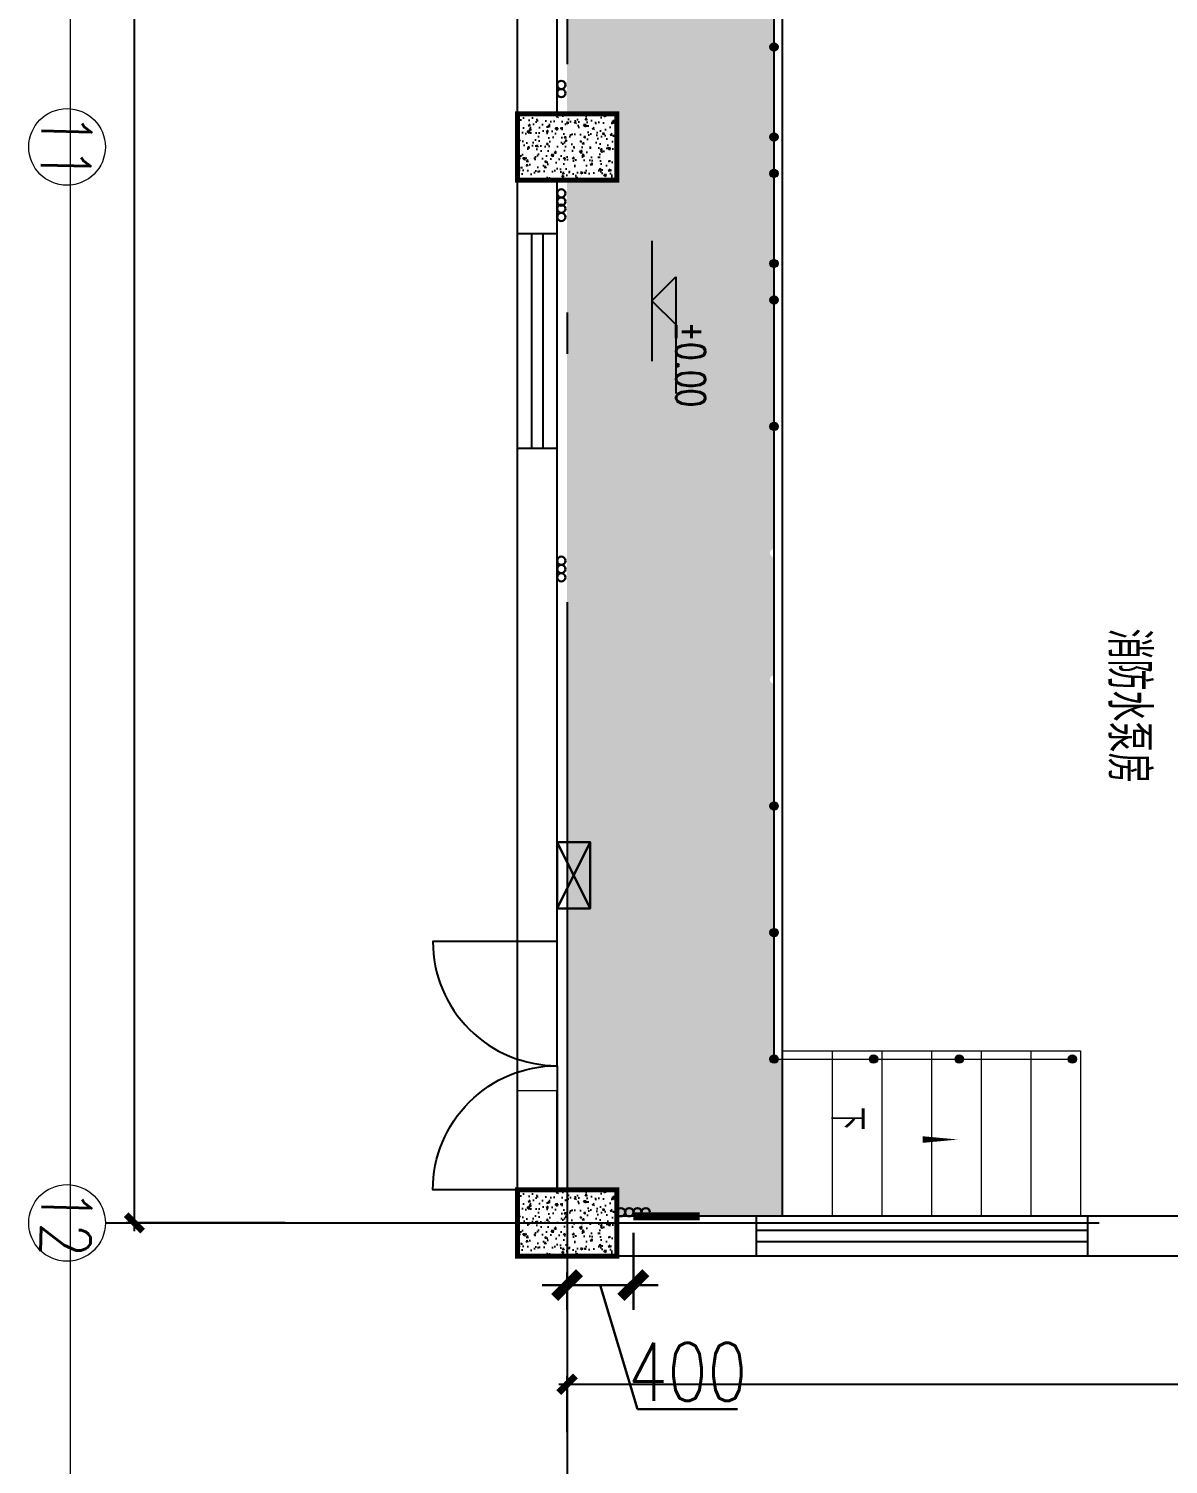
# Model space of a CAD drawing. Header units: millimetres. Extents: x -437359 to 106527, y -82378 to 117612.
# Drawn here: x -274407 to -267528, y 10440 to 19112 of the extents above; entities that cross this region are included whole.
import ezdxf
from ezdxf.enums import TextEntityAlignment as Align

# ---------------------------------------------------------------- set-up
doc = ezdxf.new("R2010")
doc.units = ezdxf.units.MM
doc.linetypes.add('ACAD_ISO10W100', pattern=[18.5, 12, -3, 0.5, -3])
doc.layers.get('0').update_dxf_attribs({"color": 8})
doc.layers.get('Defpoints').update_dxf_attribs({"color": 8})
for name, color, linetype in [('01', 8, 'Continuous'), ('n道路竖向', 8, 'Continuous'), ('Z-编号', 8, 'Continuous'), ('墙', 8, 'Continuous'), ('管道标注', 8, 'Continuous')]:
    doc.layers.add(name, color=color, linetype=linetype)
for name, color, linetype, lineweight in [('road_mr', 8, 'Continuous', 0), ('中心线', 8, 'ACAD_ISO10W100', 5), ('电缆通道', 8, 'Continuous', 30)]:
    doc.layers.add(name, color=color, linetype=linetype, lineweight=lineweight)
doc.styles.add('HZ', font='geditxt.shx', dxfattribs={"width": 0.8, "bigfont": 'hzfs_1.shx'})
doc.styles.add('ROMANT', font='geditxt.shx', dxfattribs={"width": 0.75, "height": 300, "bigfont": 'hzfs_1.shx'})
doc.styles.add('WS', font='geditxt.shx', dxfattribs={"width": 0.75, "bigfont": 'hzfs_1.shx'})
doc.dimstyles.new('ISO-50', dxfattribs={"dimscale": 50, "dimtxt": 3.5, "dimasz": 2, "dimexe": 1, "dimexo": 1, "dimgap": 0.5, "dimtad": 1, "dimdec": 0, "dimtxsty": 'HZ', "dimblk": 'ARCHTICK', "dimcen": 2.5, "dimdle": 1, "dimclrd": 256, "dimclre": 256, "dimadec": 0, "dimazin": 0, "dimtfac": 1, "dimtdec": 0, "dimtmove": 1, "dimatfit": 3, "dimldrblk": 'ARCHTICK', "dimfxl": 0, "dimarcsym": 0})
doc.dimstyles.new('yk1.50', dxfattribs={"dimtxt": 350, "dimasz": 150, "dimexe": 150, "dimexo": 100, "dimgap": 50, "dimtad": 1, "dimdec": 0, "dimdsep": 46, "dimtxsty": 'HZ', "dimblk": 'ARCHTICK', "dimcen": 2.5, "dimdle": 150, "dimclrd": 256, "dimclre": 256, "dimclrt": 256, "dimadec": 0, "dimazin": 0, "dimtfac": 1, "dimtdec": 0, "dimtmove": 1, "dimatfit": 3, "dimfxl": 0, "dimlwd": -1, "dimlwe": -1, "dimarcsym": 0})

# ---------------------------------------------------------------- blocks, each defined once
blk = doc.blocks.new('_ArchTick')
at = {"color": 0, "linetype": 'ByBlock', "const_width": 0.4}
blk.add_lwpolyline([(-0.5, -0.5), (0.5, 0.5)], dxfattribs=at)
blk = doc.blocks.new('*D103')
at = {"layer": 'Defpoints', "color": 0, "transparency": 16777216}
for p in [(-270757.3, 11937.8), (-271157.3, 11697.8), (-271157.3, 11522.9)]:
    blk.add_point(p, dxfattribs=at)
at = {"layer": '电缆通道', "transparency": 16777216}
for p, q in [((-270757.3, 11837.8), (-270757.3, 11372.9)), ((-271157.3, 11597.8), (-271157.3, 11372.9)), ((-270607.3, 11522.9), (-271307.3, 11522.9)), ((-270957.3, 11522.9), (-270732.3, 10772.9)), ((-270732.3, 10772.9), (-270128.3, 10772.9))]:
    blk.add_line(p, q, dxfattribs=at)
at = {"layer": '电缆通道', "transparency": 16777216, "xscale": 150, "yscale": 150, "zscale": 150, "rotation": 180}
blk.add_blockref('_ArchTick', (-271157.3, 11522.9), dxfattribs=at)
at = {"layer": '电缆通道', "transparency": 16777216, "xscale": 150, "yscale": 150, "zscale": 150}
blk.add_blockref('_ArchTick', (-270757.3, 11522.9), dxfattribs=at)
at = {"layer": '电缆通道', "transparency": 16777216, "insert": (-270430.3, 10997.9), "char_height": 350, "attachment_point": 5, "style": 'HZ'}
blk.add_mtext('400', dxfattribs=at)
blk = doc.blocks.new('*D107')
at = {"layer": 'Defpoints', "color": 0, "transparency": 16777216}
for p in [(-262157.3, 10923.4), (-271157.3, 10584), (-262157.3, 10584)]:
    blk.add_point(p, dxfattribs=at)
at = {"layer": '管道标注', "lineweight": -2, "transparency": 16777216}
for p, q in [((-271157.3, 10634), (-271157.3, 10973.4)), ((-262157.3, 10634), (-262157.3, 10973.4)), ((-271207.3, 10923.4), (-262107.3, 10923.4))]:
    blk.add_line(p, q, dxfattribs=at)
at = {"layer": '管道标注', "lineweight": -2, "transparency": 16777216, "xscale": 100, "yscale": 100, "zscale": 100, "rotation": 180}
blk.add_blockref('_ArchTick', (-271157.3, 10923.4), dxfattribs=at)
at = {"layer": '管道标注', "lineweight": -2, "transparency": 16777216, "xscale": 100, "yscale": 100, "zscale": 100}
blk.add_blockref('_ArchTick', (-262157.3, 10923.4), dxfattribs=at)
at = {"layer": '管道标注', "color": 0, "transparency": 16777216, "insert": (-266657.3, 11035.9), "char_height": 175, "attachment_point": 5, "style": 'HZ'}
blk.add_mtext('9000', dxfattribs=at)
blk = doc.blocks.new('*D108')
at = {"layer": 'Defpoints', "color": 0, "transparency": 16777216}
for p in [(-273769.3, 48397.8), (-272859.8, 48397.8), (-272809.8, 11897.8)]:
    blk.add_point(p, dxfattribs=at)
at = {"layer": '管道标注', "lineweight": -2, "transparency": 16777216}
for p, q in [((-272909.8, 48397.8), (-273819.3, 48397.8)), ((-273769.3, 11847.8), (-273769.3, 48447.8)), ((-272859.8, 11897.8), (-273819.3, 11897.8))]:
    blk.add_line(p, q, dxfattribs=at)
at = {"layer": '管道标注', "lineweight": -2, "transparency": 16777216, "xscale": 100, "yscale": 100, "zscale": 100}
for p, rotation in [((-273769.3, 48397.8), 90), ((-273769.3, 11897.8), 270)]:
    blk.add_blockref('_ArchTick', p, dxfattribs=dict(at, rotation=rotation))
at = {"layer": '管道标注', "color": 0, "transparency": 16777216, "insert": (-273881.8, 30147.8), "char_height": 175, "attachment_point": 5, "rotation": 90, "style": 'HZ'}
blk.add_mtext('36500', dxfattribs=at)

msp = doc.modelspace()

# ---------------------------------------------------------------- hatches: boundary and pattern name
at = {"lineweight": 9}
h = msp.add_hatch(color=2, dxfattribs=at)
edge = h.paths.add_edge_path()
edge.add_arc((-269908.1, 19001.9), 25.1, 0, 360)
h = msp.add_hatch(color=2, dxfattribs=at)
edge = h.paths.add_edge_path()
edge.add_arc((-269908, 18458), 25.1, 0, 360)
h = msp.add_hatch(color=2, dxfattribs=at)
edge = h.paths.add_edge_path()
edge.add_arc((-269908, 18237.6), 25.1, 0, 360)
h = msp.add_hatch(color=2, dxfattribs=at)
edge = h.paths.add_edge_path()
edge.add_arc((-269908.1, 17693.7), 25.1, 0, 360)
h = msp.add_hatch(color=2, dxfattribs=at)
edge = h.paths.add_edge_path()
edge.add_arc((-269907.9, 17473.3), 25.1, 0, 360)
h = msp.add_hatch(color=2, dxfattribs=at)
edge = h.paths.add_edge_path()
edge.add_arc((-269907.8, 16709.1), 25.1, 0, 360)
h = msp.add_hatch(color=2, dxfattribs=at)
edge = h.paths.add_edge_path()
edge.add_arc((-269907.5, 14416.3), 25.1, 0, 360)
h = msp.add_hatch(color=2, dxfattribs=at)
edge = h.paths.add_edge_path()
edge.add_arc((-269907.4, 13652), 25.1, 0, 360)
h = msp.add_hatch(color=2, dxfattribs=at)
edge = h.paths.add_edge_path()
edge.add_arc((-269907.4, 12887.8), 25.1, 0, 360)
h = msp.add_hatch(color=2, dxfattribs=at)
edge = h.paths.add_edge_path()
edge.add_arc((-269307.4, 12887.8), 25.1, 0, 360)
h = msp.add_hatch(color=2, dxfattribs=at)
edge = h.paths.add_edge_path()
edge.add_arc((-269307.4, 12887.8), 25.1, 0, 360)
h = msp.add_hatch(color=2, dxfattribs=at)
edge = h.paths.add_edge_path()
edge.add_arc((-268790.3, 12887.8), 25.1, 0, 360)
h = msp.add_hatch(color=2, dxfattribs=at)
edge = h.paths.add_edge_path()
edge.add_arc((-268107.4, 12887.8), 25.1, 0, 360)
at = {"layer": '墙'}
h = msp.add_hatch(dxfattribs=at)
h.set_pattern_fill('CROSS', color=256, scale=400, angle=90, style=0)
h.set_pattern_definition([(90, (-234807.78, -6279.23), (-100, 100), [50, -150]), (180, (-234782.78, -6254.23), (-100, -100), [50, -150])])
h.paths.add_polyline_path([(-269907.3, 12912.8), (-269907.3, 13627, -1.003905), (-269907.3, 13677.1), (-269907.3, 14391.2, -1.007826), (-269907.3, 14441.4), (-269907.3, 15155.5, -1.011762), (-269907.3, 15205.6), (-269907.3, 15919.8, -0.45401), (-269932.6, 15947.8), (-271157.3, 15947.8), (-271157.3, 12097.8), (-270857.3, 12097.8), (-270857.3, 11937.8), (-269857.3, 11937.8), (-269857.3, 12887.8), (-269882.3, 12887.8, -0.414214), (-269907.4, 12862.7, -1.001951)])
h.paths.add_polyline_path([(-269907.3, 16097.8), (-269907.3, 16247.8), (-271157.3, 16247.8), (-271157.3, 16097.8)])
h.paths.add_polyline_path([(-271157.3, 16097.8), (-271157.3, 15947.8), (-269932.6, 15947.8, -0.384427), (-269907.3, 15969.9), (-269907.3, 16097.8)])
h.paths.add_polyline_path([(-269907.3, 16247.8), (-269907.3, 16684, -1.019682), (-269907.3, 16734.1), (-269907.3, 17448.3, -1.023666), (-269907.3, 17498.4), (-269907.3, 18212.5, -1.027666), (-269907.3, 18262.6), (-269907.3, 18397.8), (-270857.3, 18397.8), (-270857.3, 18197.8), (-271157.3, 18197.8), (-271157.3, 16247.8)])
h.paths.add_polyline_path([(-270504.5, 16979.5), (-270504.5, 17268.6), (-270360, 17124.1)], flags=0)
h.paths.add_polyline_path([(-270360, 17124.1), (-270504.5, 17268.6), (-270504.5, 16979.5)], flags=16)
h.paths.add_polyline_path([(-269907.3, 18976.8, -1.031683), (-269907.3, 19026.9), (-269907.3, 19741.1, -1.035716), (-269907.3, 19791.2), (-269907.3, 20505.3, -1.039767), (-269907.3, 20555.4), (-269907.3, 21269.6, -1.043834), (-269907.3, 21319.7), (-269907.3, 22033.9, -1.047919), (-269907.3, 22083.9), (-269907.3, 22347.8), (-271157.3, 22347.8), (-271157.3, 18597.8), (-270857.3, 18597.8), (-270857.3, 18397.8), (-269907.3, 18397.8)])
h.paths.add_polyline_path([(-271157.3, 22497.8), (-271157.3, 22347.8), (-269907.3, 22347.8), (-269907.3, 22497.8)])
h.paths.add_polyline_path([(-271157.3, 22647.8), (-271157.3, 22497.8), (-269907.3, 22497.8), (-269907.3, 22647.8)])
h.paths.add_polyline_path([(-269907.3, 22647.8), (-269907.3, 22798.1, -1.052021), (-269907.3, 22848.2), (-269907.3, 23722.7, -1.001951), (-269907.4, 23772.8, -0.414214), (-269882.3, 23747.8), (-269857.3, 23747.8), (-269857.3, 24447.8), (-271157.3, 24447.8), (-271157.3, 22647.8)])
h.paths.add_polyline_path([(-269857.3, 24447.8), (-269857.3, 24647.8), (-271157.3, 24647.8), (-271157.3, 24447.8)])
h.paths.add_polyline_path([(-270371.7, 14336.9), (-270371.7, 15559.9), (-270814.6, 15559.9), (-270814.6, 14336.9)], flags=24)
h.paths.add_polyline_path([(-270489.3, 17240.9), (-270489.3, 17700.2), (-270699.3, 17700.2), (-270699.3, 17240.9)], flags=24)
h = msp.add_hatch(dxfattribs=at)
h.set_pattern_fill('AR-CONC', color=256, scale=15, angle=90, style=0)
h.set_pattern_definition([(140, (-243307.78, -38779.23), (9.41282, 107.58903), [11.25, -123.75]), (85, (-243307.78, -38779.23), (-112.82882, -20.8127), [9, -99]), (190.4514, (-243307, -38770.26), (-103.41593, 86.7764), [9.56103, -105.17132]), (136.1842, (-243337.78, -38779.23), (24.82785, 160.08616), [16.875, -185.625]), (186.6356, (-243335.71, -38765.89), (-146.11768, 140.1994), [14.34154, -157.75695]), (81.1842, (-243337.78, -38779.23), (-146.1178, 140.1993), [13.5, -148.5]), (111, (-243330.28, -38764.23), (60.39283, 89.53606), [11.25, -123.75]), (56, (-243330.28, -38764.23), (-108.7725, 36.4973), [9, -99]), (161.4514, (-243325.25, -38756.77), (-48.37957, 126.0334), [9.56103, -105.17132]), (127.5, (-243307.783, -38779.23), (-49.934078, 1.823978), [0, -97.8, 0, -100.5, 0, -99.375]), (97.5, (-243307.783, -38779.23), (-59.161757, 39.46043), [0, -57.3, 0, -95.55, 0, -37.875]), (57.5, (-243307.783, -38812.68), (3.38323, 80.073365), [0, -37.5, 0, -117, 0, -155.25]), (47.5, (-243307.78, -38827.68), (-15.01575, 87.477925), [0, -48.75, 0, -77.7, 0, -110.25])])
h.paths.add_polyline_path([(-271157.3, 18397.8), (-271157.3, 18197.8), (-270857.3, 18197.8), (-270857.3, 18397.8)])
h.paths.add_polyline_path([(-271457.3, 18397.8), (-271457.3, 18197.8), (-271157.3, 18197.8), (-271157.3, 18397.8)])
h.paths.add_polyline_path([(-271457.3, 18597.8), (-271457.3, 18397.8), (-270857.3, 18397.8), (-270857.3, 18597.8)])
h = msp.add_hatch(dxfattribs=at)
h.set_pattern_fill('AR-CONC', color=256, scale=15, angle=90, style=0)
h.set_pattern_definition([(140, (-243307.78, -45279.23), (9.41282, 107.58903), [11.25, -123.75]), (85, (-243307.78, -45279.23), (-112.82882, -20.8127), [9, -99]), (190.4514, (-243307, -45270.26), (-103.41593, 86.7764), [9.56103, -105.17132]), (136.1842, (-243337.78, -45279.23), (24.82785, 160.08616), [16.875, -185.625]), (186.6356, (-243335.71, -45265.89), (-146.11768, 140.1994), [14.34154, -157.75695]), (81.1842, (-243337.78, -45279.23), (-146.1178, 140.1993), [13.5, -148.5]), (111, (-243330.28, -45264.23), (60.39283, 89.53606), [11.25, -123.75]), (56, (-243330.28, -45264.23), (-108.7725, 36.4973), [9, -99]), (161.4514, (-243325.25, -45256.77), (-48.37957, 126.0334), [9.56103, -105.17132]), (127.5, (-243307.783, -45279.23), (-49.934078, 1.823978), [0, -97.8, 0, -100.5, 0, -99.375]), (97.5, (-243307.783, -45279.23), (-59.161757, 39.46043), [0, -57.3, 0, -95.55, 0, -37.875]), (57.5, (-243307.783, -45312.68), (3.38323, 80.073365), [0, -37.5, 0, -117, 0, -155.25]), (47.5, (-243307.78, -45327.68), (-15.01575, 87.477925), [0, -48.75, 0, -77.7, 0, -110.25])])
h.paths.add_polyline_path([(-271157.3, 11897.8), (-271157.3, 11697.8), (-270857.3, 11697.8), (-270857.3, 11897.8)])
h.paths.add_polyline_path([(-271457.3, 11897.8), (-271457.3, 11697.8), (-271157.3, 11697.8), (-271157.3, 11897.8)])
h.paths.add_polyline_path([(-271457.3, 12097.8), (-271457.3, 11897.8), (-270857.3, 11897.8), (-270857.3, 12097.8)])

# ---------------------------------------------------------------- linework, layer by layer
at = {"lineweight": 9}
for p, q in [((-269857.3, 12937.8), (-268357.3, 12937.8)), ((-269857.3, 12937.8), (-268057.3, 12937.8)), ((-271457.3, 12697.8), (-271217.3, 12697.8))]:
    msp.add_line(p, q, dxfattribs=at)
at = {"color": 2, "lineweight": 9}
msp.add_line((-269907.4, 12887.8), (-268107.4, 12887.8), dxfattribs=at)
at = {"lineweight": 9, "const_width": 30}
for points in [[(-271457.3, 18197.8), (-271457.3, 18597.8), (-270857.3, 18597.8), (-270857.3, 18197.8)], [(-271457.3, 11697.8), (-271457.3, 12097.8), (-270857.3, 12097.8), (-270857.3, 11697.8)]]:
    msp.add_lwpolyline(points, close=True, dxfattribs=at)
for points in [[(-271217.3, 12847.8), (-271217.3, 12847.8), (-271217.3, 13597.8), (-271967.3, 13597.8), (-271967.3, 13597.8, 0.414214)], [(-271217.3, 12847.8), (-271217.3, 12847.8), (-271217.3, 12097.8), (-271967.3, 12097.8), (-271967.3, 12097.8, -0.414214)]]:
    msp.add_lwpolyline(points, format="xyb", close=True)
at = {"lineweight": 9}
for points in [[(-269557.3, 12937.8), (-269557.3, 11937.8)], [(-269257.3, 12937.8), (-269257.3, 11937.8)], [(-268957.3, 12937.8), (-268957.3, 11937.8)], [(-268657.3, 12937.8), (-268657.3, 11937.8)], [(-268357.3, 12937.8), (-268357.3, 11937.8)], [(-268057.3, 12937.8), (-268057.3, 11937.8)]]:
    msp.add_lwpolyline(points, dxfattribs=at)
msp.add_lwpolyline([(-269470.1, 12401.7, 0, 0, 0), (-268796.8, 12401.7, 0, 40, 0), (-269011.5, 12401.7, 40, 40, 0)], format="xyseb", dxfattribs=at)
at = {"color": 2, "lineweight": 9}
for centre in [(-269908.1, 19001.9), (-269908, 18458, 2.5), (-269908, 18237.6), (-269908.1, 17693.7, 2.5), (-269907.9, 17473.3), (-269907.8, 16709.1), (-269907.5, 14416.3), (-269907.4, 13652), (-269907.4, 12887.8), (-269307.4, 12887.8), (-269307.4, 12887.8), (-268790.3, 12887.8), (-268107.4, 12887.8)]:
    msp.add_circle(centre, 25.1, dxfattribs=at)
at = {"layer": '01', "color": 2}
for p, q in [((-270644.9, 17830.2), (-270644.9, 17104.2)), ((-270644.9, 17468.9), (-270500.3, 17613.4)), ((-270500.3, 17613.4), (-270500.3, 16907.6)), ((-270644.9, 17468.9), (-270500.3, 17324.4))]:
    msp.add_line(p, q, dxfattribs=at)
at = {"layer": 'road_mr'}
msp.add_lwpolyline([(-274157.3, 76947.8), (-274157.3, 4947.8)], dxfattribs=at)
at = {"layer": 'Z-编号', "lineweight": 9}
for centre in [(-274176, 18397.8), (-274176, 11897.8)]:
    msp.add_circle(centre, 231.3, dxfattribs=at)
at = {"layer": '中心线', "color": 1, "lineweight": -2, "ltscale": 500}
for p, q in [((-271157.3, 24897.8), (-271157.3, 10382.1)), ((-273944.7, 11897.8), (-261857.3, 11897.8))]:
    msp.add_line(p, q, dxfattribs=at)
at = {"layer": '墙'}
for p, q in [((-271457.3, 12097.8), (-271457.3, 24897.8)), ((-271217.3, 18597.8), (-271217.3, 24697.8)), ((-269857.3, 11937.8), (-269857.3, 24697.8)), ((-271217.3, 13597.8), (-271217.3, 18197.8)), ((-271457.3, 17874.2), (-271217.3, 17874.2)), ((-271371.7, 17874.2), (-271371.7, 16578.5)), ((-271302.9, 17874.2), (-271302.9, 16578.5)), ((-271457.3, 16578.5), (-271217.3, 16578.5)), ((-271217.3, 12097.8), (-271217.3, 12697.8)), ((-262457.3, 11937.8), (-270857.3, 11937.8)), ((-270013.4, 11697.8), (-270013.4, 11937.8)), ((-268013.4, 11697.8), (-268013.4, 11937.8)), ((-268013.4, 11852.2), (-270013.4, 11852.2)), ((-268013.4, 11783.4), (-270013.4, 11783.4)), ((-261857.3, 11697.8), (-270957.3, 11697.8))]:
    msp.add_line(p, q, dxfattribs=at)
at = {"layer": '墙', "color": 2}
msp.add_line((-269907.3, 12887.8), (-269907.3, 23747.8), dxfattribs=at)
at = {"layer": '电缆通道'}
for p, q in [((-271017.3, 14197.8), (-271217.3, 13797.8)), ((-271217.3, 14197.8), (-271017.3, 13797.8))]:
    msp.add_line(p, q, dxfattribs=at)
msp.add_lwpolyline([(-271217.3, 14197.8), (-271017.3, 14197.8), (-271017.3, 13797.8), (-271217.3, 13797.8)], close=True, dxfattribs=at)
at = {"layer": '电缆通道', "const_width": 50}
msp.add_lwpolyline([(-270757.3, 11937.8), (-270357.3, 11937.8)], dxfattribs=at)
at = {"layer": '电缆通道'}
for centre in [(-271192.3, 18772.8), (-271192.3, 18722.8), (-271192.3, 18117.7, 2.5), (-271192.3, 18067.7, 2.5), (-271192.3, 18024.6, 2.5), (-271192.3, 17974.6, 2.5), (-271192.3, 15897.8), (-271192.3, 15847.8), (-271192.3, 15797.8), (-270832.3, 11962.8), (-270782.3, 11962.8), (-270732.3, 11962.8), (-270682.3, 11962.8)]:
    msp.add_circle(centre, 25, dxfattribs=at)

# ---------------------------------------------------------------- texts
at = {"lineweight": 9, "style": 'HZ', "width": 0.7}
msp.add_text('下', height=200, rotation=270, dxfattribs=at).set_placement((-269563.2, 12597.7))
at = {"layer": '01', "color": 2, "style": 'WS', "width": 0.75}
msp.add_text('%%P0.00', height=175, rotation=270, dxfattribs=at).set_placement((-270498, 17343.4))
at = {"layer": 'n道路竖向', "color": 3, "linetype": 'Continuous', "style": 'HZ', "width": 0.75}
msp.add_text('消防水泵房', height=250, rotation=270, dxfattribs=at).set_placement((-267890.3, 15489.6))
at = {"layer": 'Z-编号', "lineweight": 9, "style": 'ROMANT', "width": 0.8}
for tag, p in [('11', (-274181.9, 18397.9)), ('12', (-274181.9, 11897.9))]:
    msp.add_attdef(tag, text='', height=300, rotation=268.5676, dxfattribs=at).set_placement(p, align=Align.MIDDLE)

# ---------------------------------------------------------------- dimensions: what is measured, and where the dimension line sits
at = {"layer": '电缆通道'}
dim = msp.add_linear_dim(base=(-271157.3, 11522.9), p1=(-270757.3, 11937.8), p2=(-271157.3, 11697.8), dimstyle='yk1.50', override={"dimfxl": 0, "dimarcsym": 1}, dxfattribs=at)
dim.commit()
dim.dimension.update_dxf_attribs({"geometry": '*D103', "text_midpoint": (-270682.3, 10997.9)})
at = {"layer": '管道标注'}
dim = msp.add_linear_dim(base=(-273769.3, 48397.8), p1=(-272809.8, 11897.8), p2=(-272859.8, 48397.8), angle=270, dimstyle='ISO-50', dxfattribs=at)
dim.commit()
dim.dimension.update_dxf_attribs({"geometry": '*D108', "text_midpoint": (-273881.8, 30147.8)})
dim = msp.add_linear_dim(base=(-262157.3, 10923.4), p1=(-271157.3, 10584), p2=(-262157.3, 10584), dimstyle='ISO-50', dxfattribs=at)
dim.commit()
dim.dimension.update_dxf_attribs({"geometry": '*D107', "text_midpoint": (-266657.3, 11035.9)})

doc.saveas('drawing.dxf')
